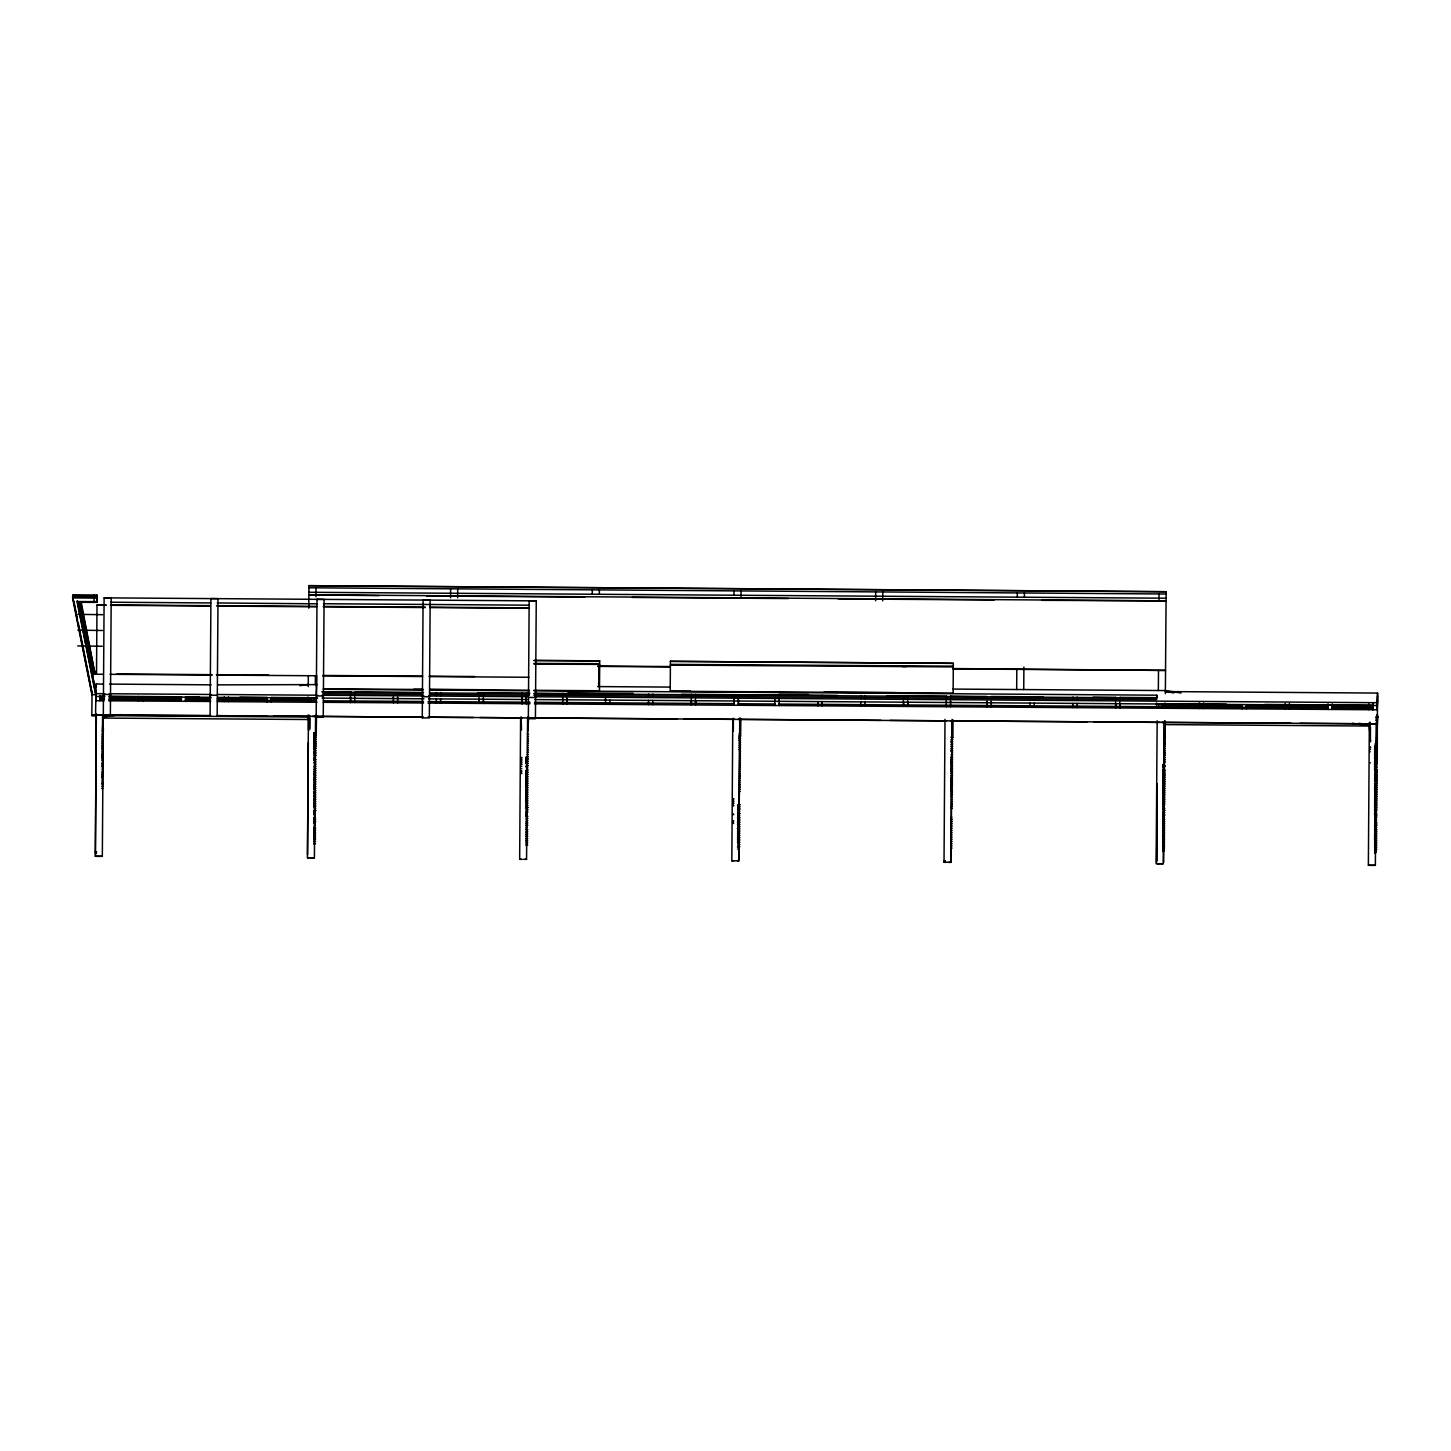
<?xml version="1.0" encoding="UTF-8"?>
<svg xmlns="http://www.w3.org/2000/svg" width="1451" height="1451" viewBox="0 0 1451 1451"><rect width="100%" height="100%" fill="white"/><g stroke="black" fill="none" stroke-linecap="round" stroke-linejoin="round"><path stroke-width="1.5" d="M92.066 691.583L91.812 715.851L95.548 715.887L96.056 684.02L102.821 684.056M94.025 602.365L94.152 595.055M95.857 700.724L95.893 696.48M96.056 684.02L96.02 686.849M536.253 600.895L529.162 601.004L528.345 718.662L535.419 718.717L536.253 600.877L104.127 597.848L102.332 856.344L95.313 856.29L96.256 714.835L102.513 714.871M96.963 595.037L96.891 598.084L72.55 597.921L91.957 694.648L95.712 694.666L77.175 602.292L96.854 602.383L96.981 595.037L72.659 594.856M95.53 853.279L96.473 853.279L95.421 853.297L96.346 714.092M100.137 696.516L100.101 700.76L100.155 696.244M102.295 760.415L102.586 714.636M103.474 728.529L102.477 728.511L103.583 715.361M138.48 696.788L138.444 701.033L138.498 696.498M142.724 696.806L142.688 701.051L142.742 696.534M181.339 697.079L181.302 701.323L181.357 696.806L109.079 696.28M185.583 697.115L185.547 701.359L185.601 696.843M210.087 716.413L210.921 598.592L217.995 598.646L217.16 716.468M224.198 697.387L224.161 701.631L224.216 697.115M228.442 697.423L228.406 701.667L228.46 697.151M267.057 697.695L267.02 701.939L267.075 697.423L239.995 697.205M271.301 697.713L271.264 701.958L271.319 697.441M308.011 715.071L307.975 719.515L102.985 718.064M308.247 686.649L308.319 675.495M308.791 608.187L308.954 585.66L1166.132 591.718L1165.371 693.705M308.428 716.341L307.431 857.795L311.185 857.831M307.539 854.784L308.337 742.531M308.464 729.799L308.519 715.579M308.791 729.98L308.936 715.252M309.535 728.602L309.643 715.434M309.716 729.599L309.788 718.354M315.339 684.582L315.393 675.549M315.955 596.706L316.01 588M314.395 857.831L315.592 715.633M315.719 728.475L315.81 715.307M316.372 733.027L313.833 732.991L316.264 733.045L316.499 715.488M316.681 675.477L316.59 688.554M422.259 717.9L423.093 600.097L430.167 600.152L429.333 717.955L422.259 717.882M436.37 698.892L436.334 703.136L436.152 701.577M440.614 698.91L440.578 703.155L440.397 701.595M450.572 597.776L450.626 588.943M457.645 597.83L457.7 588.997M479.048 697.623L479.193 703.427L479.229 699.182M483.292 697.659L483.437 703.463L483.473 699.219M522.251 859.337L519.658 859.3L520.601 717.846M521.489 729.926L521.109 716.758M526.568 859.337L527.602 717.882L677.127 718.916M527.892 729.962L527.983 716.812M528.545 734.532L527.547 734.514L528.672 716.994M592.28 594.166L592.298 589.94M598.701 686.577L598.846 666.299M599.354 594.348L599.372 589.995M533.859 690.295L599.481 690.749L599.68 664.395L598.265 664.395M534.077 660.386L599.698 660.858L599.68 663.687L534.041 663.415M609.928 700.107L609.892 704.352L609.71 702.792M648.543 700.38L648.506 704.624L648.325 703.064M652.787 700.416L652.75 704.66L652.569 703.1M953.107 693.052L670.217 691.256L670.398 664.903M670.435 661.348L670.398 664.377L953.307 666.172L953.325 663.343L670.435 661.348L953.325 663.343M691.22 699.128L691.365 704.932L691.401 700.688M695.464 699.164L695.609 704.968L695.646 700.724M738.396 719.406L739.738 719.388L738.849 860.842L733.063 860.824L731.83 860.788L732.773 719.333L734.605 719.37M733.988 590.956L733.97 595.164M733.317 731.413L733.299 718.263M734.043 703.681L734.079 699.436L734.224 705.24L734.043 703.681L534.548 702.32M738.795 859.337L739.901 717.882M741.026 597.576L741.062 590.992M739.012 736.038L740.609 736.038L740.844 718.481M817.856 701.577L817.82 705.821L817.639 704.261M822.064 705.857L822.1 701.613M860.715 701.885L860.679 706.129L860.497 704.569M864.959 701.921L864.923 706.165L864.742 704.606M875.606 600.787L875.678 591.954M882.68 600.823L882.752 592.008M903.393 700.633L903.538 706.437L903.574 702.193M907.637 700.652L907.782 706.456L907.818 702.211M947.267 862.293L944.021 862.293L945 719.333M951.022 862.329L951.91 720.893M951.022 860.824L952.074 719.388M953.107 693.252L953.307 666.88M951.203 737.017L952.89 737.543L953.017 719.986M1016.679 689.533L1016.806 669.256M1017.314 597.304L1017.351 592.951M1023.735 689.588L1023.898 667.061M1024.424 593.006L1024.406 597.213M1030.029 703.082L1030.01 707.326L1029.811 705.766M1034.273 703.118L1034.237 707.362L1034.055 705.803M1072.888 703.39L1072.869 707.635L1072.67 706.075M1077.132 703.409L1077.114 707.653L1076.914 706.093M1115.565 702.121L1115.728 707.925L1115.746 703.699M1119.809 702.157L1119.972 707.961L1119.991 703.717M533.986 690.785L1156.773 695.192L1156.755 698.022L533.968 693.614M1156.121 863.78L1157.172 720.839M1156.61 862.275L1157.172 783.703M1156.792 860.788L1157.172 791.194M1158.351 690.531L1158.497 670.253M1158.986 600.533L1159.041 593.949M1158.623 703.989L1158.605 708.233L1158.66 703.989M1163.194 863.835L1164.137 722.398M1163.666 848.236L1164.246 764.931M1164.428 740.155L1164.5 721.31M1163.702 862.347L1164.881 720.802M1165.117 730.216L1165.171 721.347L1165.062 739.031M1165.407 737.543L1164.409 737.507L1165.516 722.181M1199.36 704.279L1199.342 708.523L1199.415 702.937M1203.604 704.315L1203.586 708.56L1203.641 702.973M1242.219 704.587L1242.201 708.832L1242.237 705.113M1246.463 704.606L1246.445 708.85L1246.482 705.132M1285.078 704.896L1285.06 709.14L1285.133 703.554M1289.322 704.914L1289.304 709.158L1289.377 703.572M1327.937 705.186L1327.919 709.43L1327.991 703.844M1332.181 705.222L1332.163 709.466L1332.236 703.88M1376.31 722.398L1375.367 865.34L1371.395 865.34L1368.366 865.286L1369.345 722.344M1369.671 737.489C1371.358 738.94 1368.275 726.352 1369.762 724.321M1370.161 741.987L1370.179 722.253M1370.379 740.482L1370.469 727.332M1372.991 705.512L1372.954 709.757L1373.154 703.971M1375.838 849.742L1376.219 795.692M1376.273 788.945L1376.691 714.871M1376.908 742.041L1377.072 719.37M1377.253 740.536L1376.237 740.518L1377.253 740.536L1377.561 693.07L1165.389 691.565L1173.932 692.889M1377.579 739.031L1376.582 739.012L1377.743 716.377M1156.538 706.655L1156.592 702.955M1165.026 706.728L1165.08 703.01M307.884 700.67L307.92 696.952M316.409 697.006L316.354 700.724L217.324 700.053M79.37 605.321L79.46 602.219L81.183 601.875L94.986 674.189L93.245 674.534L79.37 605.321L81.111 604.976L81.183 601.875M93.245 674.534L79.46 602.219M96.854 602.383L96.963 599.372M91.993 693.886L72.604 596.361L96.927 596.524M92.03 692.327L78.39 623.44M95.585 715.125L91.83 715.107L210.504 715.669M104.127 597.848L111.201 597.885L110.367 715.706L103.275 715.633M316.971 603.816L217.215 602.963M72.568 597.159L96.909 597.322M72.623 595.654L96.963 595.781M77.193 601.548L96.872 601.621M100.083 695.464L99.938 699.219L104.454 699.255M599.68 664.395L534.041 664.123M951.892 666.354L953.307 666.898L670.398 665.084M1372.936 709.72L1373.154 703.717M104.037 714.926L210.504 715.615M308.954 587.782L1166.114 594.003M534.53 703.826L1377.199 709.775L1377.507 700.144M1377.199 709.775L1377.561 695.9M77.937 614.353L102.586 614.698M77.828 630.151L102.477 630.496M77.719 645.931L102.368 646.275M95.82 715.216L95.857 714.237L96.219 718.027L96.256 717.03M308.954 585.66L1166.132 591.718M317.297 684.6L217.94 684.872M316.409 693.651L316.572 689.261M599.698 660.858L534.059 660.586M1156.773 695.192L1156.628 699.582L533.823 695.192M1368.692 709.666L1368.892 703.916M1377.561 693.07L1377.217 705.531L534.929 699.582M1377.416 714.291L1377.09 723.868L427.954 717.211L473.262 717.483M308.918 592.28L1166.078 598.211M670.217 691.256L690.585 691.202M738.305 849.161L737.58 849.053M314.087 742.622L316.245 741.715L314.613 741.37M313.815 747.356L315.429 746.848L314.051 747.065M314.268 753.795L316.155 753.015L313.761 752.634L315.429 752.217L314.504 752.017M314.214 759.326L315.375 758.873L314.232 758.22M314.323 766.962L316.064 766.291L314.359 766.055M314.305 769.175L316.046 768.522L314.395 767.525M314.141 771.515L316.028 770.735L314.377 769.737M314.105 777.047L315.248 776.593L314.105 775.94M314.087 779.26L315.248 778.806L314.087 778.153M314.069 780.366L315.193 780.293L314.25 780.674M314.196 784.683L315.937 784.012L314.305 784.265M314.178 786.895L315.81 786.351L314.25 785.662M314.287 788.691L315.212 788.31L314.232 787.875M314.178 789.108L315.901 788.455L314.196 788.201M314.178 791.756L315.901 790.668L314.232 789.67M314.196 793.425L315.883 792.881L314.141 792.228M314.123 795.747L315.085 795.674L314.141 796.055M526.278 806.974L525.661 807.826M527.946 809.767L526.223 809.005M526.205 811.435L527.928 811.98L526.024 812.76M526.006 814.972L526.985 814.483M526.006 817.094L527.892 816.314L526.006 815.988M525.987 819.307L527.874 818.527L526.949 818.31M526.241 820.976L527.765 820.649L525.969 821.52M526.223 822.608L527.856 822.953L525.951 823.733M526.205 824.821L527.838 825.166L525.933 825.945M526.894 827.179L525.915 828.158M526.042 832.457L527.783 831.804L526.169 831.459M526.042 840.111L527.729 840.673L526.114 841.181M526.024 844.536L527.692 845.099L526.096 845.607M737.979 809.966L739.448 808.914M1163.14 764.659C1163.666 765.983 1164.319 764.514 1164.21 763.952M1162.559 766.055L1165.026 766.273L1162.904 767.543M1163.158 770.336C1165.498 768.667 1163.666 767.017 1163.539 766.944M1163.049 770.735L1164.772 770.082L1163.103 770.626M1163.103 776.974L1164.047 776.593L1162.922 775.578M1162.976 779.604L1164.609 778.842L1162.904 777.79M1163.267 785.862L1164.663 785.59L1162.958 785.354M1163.085 787.095L1164.645 787.802L1163.085 787.802M1163.031 795.946L1164.935 795.166L1163.212 794.912M1163.194 797.143L1164.808 797.506L1163.013 798.159M1163.158 800.245L1164.899 799.592L1163.176 799.356M1163.14 802.349L1164.881 801.696L1163.158 801.025M1163.122 804.561L1164.863 803.908L1163.158 803.654M1163.14 809.984L1164.5 809.821L1162.777 809.585M1163.557 811.835L1164.808 812.76L1163.865 813.05M1164.047 814.41L1163.067 814.229M1163.829 817.566L1164.355 816.931M1163.013 819.96L1164.754 819.307L1163.049 819.071M1163.067 820.958L1164.736 821.52L1163.049 822.064M1162.958 828.829L1164.7 828.176L1162.976 827.922M1374.895 748.172L1375.711 747.265M1374.895 749.278L1377.452 747.718L1376.509 747.501M1375.748 751.582L1374.859 752.597M1376.237 752.761L1374.859 753.704M1375.022 754.901L1376.745 755.137L1374.841 755.917M1374.841 757.023L1375.711 756.007M1374.822 758.129L1376.727 757.349L1375.022 757.114M1375.639 759.671C1373.154 761.158 1379.194 758.946 1375.004 759.326M1375.621 761.884L1374.804 762.791M1375.602 764.097L1374.786 765.003M1374.949 766.201L1376.654 766.436L1374.768 767.216M1376.382 765.457L1375.095 766.835M1374.405 766.835L1376.981 767.162L1374.75 769.447M1374.877 772.639L1376.945 771.587L1375.24 771.333M1374.877 774.852L1376.945 773.8L1375.222 773.546M1374.859 775.959L1377.253 774.526L1376.328 774.308M1374.841 777.972L1377.235 776.738L1376.31 776.521M1374.986 781.237L1374.822 780.185M1374.423 789.943L1376.836 789.308L1375.276 788.6M1375.24 793.026L1376.473 793.026L1374.768 792.772M1374.532 796.345L1377.108 796.672L1374.877 797.832M1374.949 797.016L1376.763 798.159L1374.949 798.123M1374.859 801.17L1376.745 800.372L1375.04 800.136M1375.004 802.149C1377.706 801.315 1374.387 802.875 1374.931 801.442M1375.022 802.349L1376.618 802.711L1374.841 803.382M1374.822 805.468L1376.727 804.688L1375.004 804.434M1374.478 805.087L1377.035 805.396L1374.641 806.03C1377.888 806.103 1374.351 807.01 1374.895 805.74M1375.838 810.347L1374.786 811M1374.768 812.107L1376.673 811.327L1374.859 810.184M1374.623 812.578C1376.038 813.376 1376.836 812.524 1376.056 811.744M1376.546 814.501L1374.405 813.848L1375.258 813.503M1374.75 816.042L1376.636 815.662L1374.822 814.519M1376.527 815.571L1375.076 815.752M1374.822 816.732L1376.618 817.965M1375.675 819.978L1376.02 818.981M1375.748 821.429C1373.263 822.735 1378.885 820.25 1375.222 820.559M1375.421 823.569L1375.421 823.987M1374.949 827.251L1376.908 825.238L1375.185 825.002M1375.802 828.485C1372.882 828.467 1379.575 826.997 1375.167 827.215M1374.877 830.172L1376.872 829.664L1374.804 829.41M1374.841 848.164L1376.745 847.384L1375.04 847.13M1374.877 852.608L1374.659 852.735M315.574 732.066L313.996 733.227M314.613 741.951L315.121 741.407M314.414 770.971L314.921 770.427M314.341 779.84L314.849 779.296M315.012 801.587L314.196 801.859M315.103 803.6L314.178 804.072M315.048 805.16L314.631 805.396M315.03 807.373L314.613 807.627M314.123 810.619L314.631 810.075M314.069 812.179L314.976 811.091L314.033 810.873M315.756 810.384L314.141 810.982M527.62 756.588L526.024 757.096M526.622 767.452C530.032 767.887 524.772 768.885 527.13 767.488M525.715 801.278L526.894 800.589M527.293 802.875L525.697 803.491M526.858 804.924L525.679 805.613M527.148 807.518L526.332 807.101L527.964 807.536M527.964 807.445L526.35 808.062M739.974 733.499L739.031 733.88M739.448 793.643L739.303 794.042M739.411 797.941L739.266 798.467M739.375 802.385L739.248 802.784M737.761 805.251L740.173 804.616L737.87 804.997M738.994 811.363L737.707 810.783M739.992 813.594L737.707 812.995M739.665 815.934L737.688 815.208M737.815 834.234L738.849 833.001M1163.974 764.985L1162.922 764.931M1163.92 771.624L1162.723 771.333M1162.922 801.206L1163.829 800.172M1163.666 806.937L1162.85 806.611M1163.883 810.928L1164.718 810.365M1163.684 812.016C1162.36 810.293 1164.845 811.635 1163.122 812.197M1164.047 812.197C1162.577 813.159 1165.226 811.182 1163.557 811.744M1163.629 813.576L1162.795 813.159M1162.831 814.41L1163.629 813.285M1164.047 813.993L1162.868 814.773M1164.337 816.587L1162.795 815.389M1164.01 815.879L1164.355 815.136M1164.681 815.099L1163.865 814.682M1162.777 817.602L1163.738 818.455L1162.813 818.836M1164.119 817.874L1163.176 818.346M1163.575 819.924C1161.997 820.649 1166.223 820.794 1162.813 821.32M1163.557 822.137L1162.741 822.608M1162.723 829.918L1163.249 829.355M1163.502 831.205L1164.681 830.389L1162.958 830.135M1162.686 839.041L1164.301 838.533L1163.357 838.315M1163.43 842.287L1164.609 841.453L1162.886 841.217M1376.292 746.322L1375.203 746.793M1374.442 787.73L1376.836 787.095L1375.131 786.841M1375.475 815.208L1374.986 814.664M1374.913 815.099L1376.219 814.845M1375.784 817.294L1375.874 817.403M1376.618 817.874L1374.895 818.328M1376.292 819.47L1374.949 819.688M1374.895 826.326L1375.403 826.199M1375.711 828.285L1374.877 827.959M1374.569 835.395L1376.183 834.887L1374.841 835.177M1375.602 843.575L1374.768 844.047M1374.841 844.972L1376.437 844.464L1374.732 844.21M314.214 760.433L316.118 759.653L314.395 759.417M314.196 762.646L316.1 761.866L314.432 760.868M314.123 773.728L315.23 773.655L314.305 774.036M526.35 767.47L527.312 767.597M526.151 796.273L528.037 796.599L525.643 797.234M1163.194 772.694L1165.08 773.02L1163.013 773.855M1163.067 791.52L1164.953 790.741L1163.249 790.487M1374.913 745.959L1377.144 744.78L1376.219 744.581M1374.786 763.897L1375.602 762.99M1375.076 770.155L1376.963 769.375L1374.405 769.048M1375.113 811.635L1376.056 811.835M1374.75 814.319L1374.841 813.412M1374.822 850.377L1376.727 849.597L1375.022 849.361M521.635 766.563L521.761 766.346M521.616 768.776L521.761 768.558M733.698 803.691L733.19 803.092M733.68 805.904L732.864 805.359M732.755 805.541L733.68 805.287M1370.397 762.936L1370.488 762.845M1374.714 852.571L1376.056 852.589L1375.113 852.97M314.123 738.196L316.264 737.289L313.942 736.999M314.105 740.409L315.502 740.917L313.906 741.443M314.069 744.853L315.538 743.783L314.595 743.583M314.033 749.278L315.502 748.444L314.559 748.244M314.033 751.491L315.484 750.657L314.468 750.33M526.151 759.852L528.309 758.946L525.734 758.619M526.133 762.083L528.291 761.158L525.715 760.832M526.096 766.509L528.255 765.584L525.951 765.965M526.078 770.934L527.112 769.719M526.06 773.147L527.511 772.095L525.806 771.841M526.024 777.573L527.058 776.358M525.969 784.229L528.128 783.304L526.513 782.96M525.969 786.442L528.11 785.517L525.715 785.136M525.933 790.868L528.091 789.943L526.459 789.598M525.915 793.08L528.073 792.155L525.661 791.774M525.897 795.293L528.055 794.386L526.332 794.132M525.861 799.61L528.019 798.685L526.405 798.34M737.942 814.392L739.176 813.757M737.942 816.605L739.665 815.843M737.906 820.94L740.064 820.015L737.652 819.634M737.888 823.152L740.046 822.245L737.634 821.846M737.87 825.365L740.028 824.458L737.453 824.132L739.085 824.241M737.833 829.791L738.867 828.575M737.833 832.022L738.867 830.788M737.797 836.447L739.248 835.395L737.543 835.141M737.779 838.66L738.813 837.445M737.743 843.085L739.901 842.16L738.196 841.925M737.725 845.298L739.883 844.391L738.178 844.137M1162.94 771.714L1165.099 770.807L1163.394 770.554M1162.904 777.264L1164.736 776.738L1163.013 776.485M1162.886 781.69L1164.7 781.164L1163.031 780.166M1375.004 762.555L1377.344 761.231L1376.419 761.031M1374.986 764.768L1377.344 763.444L1376.4 763.244M1374.714 785.789L1376.854 784.882L1375.149 784.628M1374.895 805.214L1376.4 804.09L1374.677 803.854M1375.022 807.445L1376.709 806.901L1374.986 806.647M1374.859 809.64L1376.691 809.114L1374.968 808.86M1374.859 810.746L1375.512 810.783M1374.696 832.801L1376.854 831.876L1375.149 831.641M314.214 792.464L315.139 792.083L314.214 791.883M314.196 804.344L315.792 803.836L314.141 802.729M314.649 808.37L314.141 807.826M314.595 809.513L315.665 808.28L314.141 807.917M315.302 812.941L314.123 812.252L315.32 812.524M526.822 809.767L526.042 810.039M739.52 738.178L740.627 738.069L739.031 738.577M739.23 778.262L740.355 778.153L739.411 778.534M739.212 780.493L740.336 780.366L739.393 780.747M738.523 807.064L737.743 806.357M740.028 809.059L738.523 809.549M951.602 753.196L952.708 752.851L951.783 753.232M951.004 837.136L952.128 837.027L951.185 837.408M1163.611 771.751L1163.103 771.297M1163.593 773.963L1163.085 773.51M1163.557 778.407L1162.686 777.99M1163.539 780.62L1162.668 780.203M1163.521 782.833L1162.65 782.415L1165.026 781.871L1163.303 781.636M1162.976 799.392L1164.573 798.884L1162.94 798.993M1162.94 807.608C1164.21 808.134 1165.316 806.266 1162.958 805.396M1162.85 816.986L1164.337 816.496L1162.741 816.133M1163.158 833.545L1164.663 832.602L1162.632 831.641M1163.212 834.198L1162.614 833.853M1163.158 835.758L1163.049 835.976M1163.14 837.989L1164.627 837.027L1162.922 836.774M1163.176 838.642L1163.14 837.572M1163.122 840.202L1164.609 839.24L1162.904 838.986M1163.158 840.855L1163.122 839.784M1163.085 844.627L1163.122 845.28M1374.913 813.993L1376.654 813.539M1375.348 832.838L1374.841 832.965M1374.822 847.184L1376.419 846.677L1374.714 846.423M525.824 757.785L528.309 756.733L527.384 756.515M1374.968 747.664L1377.126 746.993L1374.55 746.685M1374.931 752.09L1377.09 751.418L1374.532 751.11M1374.768 776.684L1376.926 776.013L1375.203 775.777M102.459 730.941L103.402 730.56L102.459 730.361M102.441 733.154L103.384 732.773L102.404 731.848M102.386 734.659L103.329 734.279L102.404 734.061M102.422 735.367L103.366 734.986L102.441 734.786M102.368 736.872L103.311 736.491L102.386 736.292M102.404 737.58L103.347 737.199L102.422 736.999M102.368 739.085L103.293 738.704L102.368 738.505M102.404 739.792L103.329 739.411L102.404 739.212M102.35 741.298L103.275 740.917L102.35 740.717M102.386 742.023L103.311 741.642L102.386 741.425M102.332 743.511L103.257 743.13L102.332 742.93M102.368 744.236L103.293 743.855L102.368 743.638M102.314 745.723L103.257 745.342L102.314 745.143M102.35 746.449L103.293 746.068L102.35 745.85M102.295 747.936L103.239 747.555L102.295 747.356M102.332 748.879L103.275 748.498L102.332 748.299M102.314 751.11L103.257 750.729L102.277 749.804M102.295 753.323L103.239 752.942L102.277 752.017M102.241 754.81L103.184 754.429L102.259 754.23M102.277 755.536L103.221 755.155L102.295 754.937M102.241 757.023L103.166 756.642L102.241 756.443M102.277 757.748L103.202 757.368L102.277 757.15M102.259 759.961L103.184 759.58L102.223 758.655M102.241 762.174L103.166 761.793L102.205 760.868M102.187 763.679L103.13 763.299L102.187 763.081M102.223 764.387L103.166 764.006L102.223 763.806M102.169 765.892L103.112 765.511L102.169 765.294M102.205 766.6L103.148 766.219L102.205 766.019M102.187 768.812L103.13 768.431L102.169 767.525M102.169 771.025L103.112 770.644L102.15 769.737M102.132 772.531L103.057 772.15L102.132 771.95M102.169 773.256L103.094 772.875L102.169 772.658M102.114 774.743L103.039 774.362L102.114 774.163M102.15 775.469L103.075 775.088L102.15 774.87M102.096 776.974L103.021 776.593L102.096 776.376M102.132 777.682L103.057 777.301L102.132 777.083M102.114 779.894L103.057 779.513L102.078 778.588M102.096 782.107L103.039 781.726L102.06 780.801M102.042 783.613L102.985 783.232L102.06 783.014M102.078 784.32L103.021 783.939L102.096 783.74M102.06 786.533L103.003 786.152L102.078 785.952M102.06 788.745L102.985 788.365L102.06 788.165M314.595 736.872L315.538 736.491L313.833 736.237M314.468 749.442L315.411 749.061L314.051 748.698M314.45 751.89L315.393 751.509L314.468 751.292M314.432 754.103L315.375 753.722L313.761 753.649M314.468 754.81L315.411 754.429L314.486 754.23M314.504 757.694L315.012 757.132M314.395 760.741L315.32 760.36L314.214 760.034M314.468 762.12L314.976 761.575M314.377 762.954L315.32 762.573L314.196 762.247M314.414 763.679L315.357 763.299L314.414 763.081M314.45 764.332L314.958 763.788M314.359 765.167L316.082 764.078L315.157 763.879M314.432 766.545L315.375 766.164L314.395 765.294M314.341 767.398L315.284 767.017L314.323 766.745M314.414 768.758L314.94 768.214M314.323 769.61L315.266 769.23L314.16 768.903M314.305 771.823L315.248 771.442L314.323 771.225M314.359 772.531L315.284 772.15L314.359 771.95M314.395 773.183L314.903 772.639M314.341 774.743L315.266 774.362L314.341 774.163M314.377 775.414L314.885 774.852M314.359 777.627L314.867 777.065M314.359 782.325L315.955 781.799L314.287 780.801M314.323 782.053L315.266 781.672L314.341 781.454M314.232 782.887L315.175 782.506L314.214 782.252M314.25 785.825L315.193 785.444L314.232 784.519M314.287 786.478L315.23 786.097L314.214 785.989M314.232 788.038L315.175 787.657L314.214 786.732M314.196 789.544L315.121 789.163L314.232 788.999M314.268 790.904L314.776 790.36M314.25 793.008L314.758 792.446M527.529 736.945L528.454 736.564L527.529 736.364M314.196 794.568L315.139 794.187L314.16 793.389M527.511 739.158L528.436 738.777L527.511 738.577M314.178 796.78L315.121 796.399L314.178 796.182M314.214 797.433L314.722 796.889M314.123 798.268L315.846 797.179L314.921 796.98M527.493 741.37L528.436 740.989L527.493 740.79M314.196 799.646L314.722 799.102M314.105 800.48L315.048 800.1L314.123 799.9M527.475 743.601L528.418 743.22L527.475 743.003M314.087 802.711L315.03 802.33L314.105 802.113M527.457 745.814L528.4 745.433L527.475 745.215M314.178 803.981L314.087 803.582M527.438 748.027L528.382 747.646L527.457 747.428M314.667 806.067L315.683 805.849M527.438 750.24L528.364 749.859L527.438 749.641M314.649 808.28L315.339 808.407M527.42 752.452L528.345 752.071L527.42 751.872M527.402 754.901L528.327 754.52L527.402 754.302M314.105 812.832L314.613 812.288M315.302 812.832L314.141 813.195M314.015 813.685L314.958 813.304L314.015 813.104M314.087 815.045L315.03 814.664L314.051 813.811M314.069 817.258L314.595 816.713M313.978 818.11C315.52 817.113 315.375 815.19 314.015 814.555M314.758 819.035L314.033 818.237M314.069 819.489L314.577 818.926M313.978 820.323L315.683 819.235L314.069 818.89M526.64 763.607L527.148 763.063M314.015 821.048L314.94 820.667L314.015 820.45M314.051 821.701L315.683 821.447L313.96 822.536M314.033 823.914L314.541 823.37M314.015 826.127L314.522 825.583M314.704 827.886C314.033 826.091 316.082 824.295 313.996 822.663M313.996 828.34L314.504 827.795M313.906 829.192L315.629 828.104L313.996 827.759M313.942 829.899L314.885 829.519L313.942 829.319M313.978 830.552L314.504 830.008M313.888 831.405L315.611 830.317L314.686 830.099M313.924 832.112L314.867 831.731L313.942 831.532M313.96 832.765L314.486 832.221M313.96 834.978L314.468 834.434M313.942 837.191L314.867 836.81L313.906 835.957M313.924 839.404L314.432 838.859M526.477 787.984L527.402 787.603L526.477 787.385M739.611 751.745L740.536 751.364L739.611 751.146M527.511 809.912L526.332 810.275M739.593 753.958L740.518 753.577L739.593 753.359M526.296 812.125L527.239 811.744L526.223 811.635M739.575 756.388L740.5 756.007L739.575 755.808M526.278 814.337L527.221 813.957L526.187 813.431M526.985 814.573L526.205 813.848M739.557 758.601L740.5 758.22L739.557 758.021M526.26 816.55L526.786 816.006M739.538 760.832L740.482 760.451L739.538 760.233M526.26 818.763L526.767 818.219M739.52 763.045L740.463 762.664L739.538 762.446M739.502 765.257L740.445 764.877L739.52 764.659M526.223 823.189L526.731 822.644M739.502 767.47L740.427 767.089L739.502 766.872M526.205 825.419L526.713 824.857M739.484 769.683L740.409 769.302L739.484 769.103M526.187 827.632L526.695 827.07M739.466 771.896L740.391 771.515L739.466 771.315M526.169 829.845L526.695 829.301M739.448 774.109L740.391 773.728L739.448 773.528M526.151 832.058L526.677 831.514M739.43 776.321L740.373 775.94L739.43 775.741M526.151 834.271L526.659 833.726M526.133 836.483L527.765 836.248L526.151 836.755M526.114 838.696L526.622 838.152M739.393 782.978L740.318 782.597L739.393 782.379M526.096 840.909L526.604 840.365M739.375 785.191L740.3 784.81L739.375 784.592M739.357 787.403L740.282 787.022L739.357 786.823M739.339 789.616L740.282 789.235L739.339 789.036M739.321 791.829L740.264 791.448L739.321 791.248M739.284 796.254L739.43 795.529M951.185 739.81L952.817 739.575L951.203 740.083M951.167 742.023L951.675 741.479M739.266 800.571L739.393 799.954M951.149 744.236L951.656 743.692M951.13 746.449L951.638 745.905M951.112 748.662L952.745 748.426L951.149 748.934M951.094 750.893L951.62 750.33M738.994 811.272C736.256 812.034 742.477 811.29 738.396 810.51M951.058 757.748L951.983 757.368L951.058 757.168M738.45 815.843L738.976 815.299M951.04 759.979L951.548 759.417M951.022 762.192L951.53 761.63M951.004 764.405L952.636 764.151L951.022 764.677M950.985 766.618L951.511 766.074M950.967 768.83L951.493 768.286M950.967 771.043L951.892 770.662L950.967 770.463M950.949 773.256L951.457 772.712M950.931 775.469L952.563 775.233L950.949 775.741M950.913 777.682L951.421 777.137M950.895 779.913L951.403 779.35M950.877 782.125L951.384 781.581M738.287 840.202L738.795 839.657M1164.391 739.956L1165.316 739.575L1164.391 739.357M951.457 797.76L952.4 797.379L951.475 797.179M1164.373 742.168L1165.298 741.787L1164.373 741.57M951.457 799.973L952.382 799.592L951.457 799.392M1164.355 744.381L1165.298 744L1164.355 743.801M951.439 802.058L952.364 801.678L951.439 801.478M1164.337 746.594L1165.28 746.213L1164.337 746.014M951.421 804.289L952.346 803.908L951.421 803.691M1164.319 748.807L1165.262 748.426L1164.319 748.226M951.403 806.502L952.346 806.121L951.403 805.904M1164.301 751.019L1165.244 750.639L1164.319 750.439M951.384 808.715L952.328 808.334L951.203 808.026M1164.282 753.232L1165.226 752.851L1164.301 752.652M1164.282 755.445L1165.207 755.064L1164.282 754.865M1164.264 757.894L1165.189 757.513L1164.264 757.313M1164.246 760.106L1165.171 759.725L1164.246 759.526M951.33 817.566L951.838 817.022M1164.228 762.319L1165.171 761.938L1164.228 761.739M951.312 819.688L952.237 819.307L951.312 819.108M951.294 821.901L952.237 821.52L951.294 821.32M1163.176 765.892L1163.684 765.348M951.276 824.114L952.219 823.733L951.276 823.533M1163.158 768.123L1163.684 767.561M1163.103 769.683L1164.464 769.375L1162.85 769.882M951.257 826.326L952.201 825.945L951.276 825.746M1163.829 772.095L1164.01 771.823M951.239 828.557L952.182 828.176L951.257 827.959M951.239 830.77L952.164 830.389L951.239 830.172M1163.122 774.761L1164.047 774.381L1162.813 774.308M1163.067 776.321L1165.062 775.233L1163.357 774.979M951.221 832.983L952.146 832.602L951.221 832.384M1163.049 778.534L1164.391 778.226L1163.049 777.954M951.203 835.196L952.128 834.815L951.203 834.597M1163.085 779.187L1164.028 778.806L1162.795 778.752M1163.938 782.905L1162.958 782.724M951.167 839.621L952.11 839.24L951.167 839.041M1163.049 783.613L1163.992 783.232L1162.759 783.177M951.149 841.834L952.092 841.453L951.167 841.254M951.13 844.047L952.074 843.666L951.149 843.466M1163.031 788.056L1163.539 787.494M951.13 846.259L952.056 845.879L951.13 845.679M951.112 848.472L952.037 848.091L951.112 847.892M1163.865 791.756L1162.686 792.028M1162.995 792.482L1163.92 792.101L1162.995 791.883M1162.922 796.254L1163.865 795.874L1162.922 795.674M1162.958 796.907L1163.466 796.363M1376.564 741.443L1377.489 741.062L1376.564 740.862M1376.219 742.948L1377.162 742.567L1376.219 742.368M1376.546 743.674L1377.471 743.293L1376.546 743.075M1163.303 800.752L1164.228 800.372L1162.904 799.973M1376.527 745.887L1377.471 745.506L1376.527 745.288M1163.285 802.965L1164.228 802.584L1163.285 802.385M1163.593 805.196L1162.868 804.398M1163.267 805.069L1164.21 804.688L1163.122 804.344M1162.904 805.65L1163.412 805.087M1376.491 750.312L1377.434 749.931L1376.509 749.714M1163.23 809.495L1163.339 808.769M1376.473 754.738L1377.398 754.357L1376.473 754.157M1163.539 814.047L1163.303 813.304M1163.702 815.915L1162.813 816.623M1376.437 759.399L1377.362 759.018L1376.437 758.8M1163.502 819.071L1164.337 818.491M1162.795 821.048L1163.303 820.504M1162.777 823.261L1163.285 822.717M1163.122 824.912L1163.23 824.277M1162.759 825.474L1163.702 825.093L1162.759 824.894M1163.122 827.124L1164.718 825.964L1162.995 825.71M1162.741 827.705L1163.249 827.143M1163.103 829.337L1163.194 828.702M1163.067 833.763L1163.176 833.146M1376.292 779.332L1377.235 778.951L1376.292 778.734M1376.255 783.758L1377.199 783.377L1376.273 783.177M1376.237 788.183L1377.162 787.802L1376.237 787.603M1162.976 847.058L1164.573 845.879L1162.85 845.643M1163.303 847.765L1164.228 847.384L1163.303 847.184M1162.958 849.27L1163.902 848.889L1162.958 848.672M1376.201 792.627L1377.126 792.246L1376.201 792.028M1163.285 849.978L1164.21 849.597L1163.285 849.397M1162.94 851.483L1163.883 851.102L1162.94 850.885M1375.04 806.484L1375.965 806.103L1375.04 805.904M1376.546 814.41L1374.605 814.7M1376.001 819.071L1375.24 818.346M1375.856 819.615L1374.677 819.978M1376.183 820.341L1375.004 820.704M1374.804 839.621L1375.729 839.24L1374.804 839.023M1374.732 848.472L1375.566 848.001M1375.149 848.545L1375.258 847.928M1375.131 850.758L1376.074 850.377L1374.841 849.978M93.336 671.432L95.077 671.087M313.906 734.079L315.52 733.553L313.797 733.317M313.942 734.786L315.556 734.279L313.851 734.025M313.996 735.439L316.282 735.077L313.888 735.711M313.888 736.292L315.502 735.784L313.797 735.53M313.978 737.652L315.157 736.981M313.833 745.143L315.447 744.635L314.504 744.436M313.869 745.868L315.484 745.342L313.761 745.107M313.888 748.952L316.191 748.353L313.779 748.19L315.466 747.555L314.522 747.356M313.869 753.395L315.466 752.869L314.541 752.67M313.851 755.608L316.137 755.227L313.742 755.862M313.833 757.821C317.551 757.839 314.704 756.388 314.432 755.735M313.815 760.034L315.411 759.526L314.232 758.927M314.414 773.456L316.01 772.948L314.395 772.603M314.395 775.668L316.01 775.16L314.377 774.816M314.377 777.881L315.992 777.373L314.359 777.029M314.359 780.112L315.973 779.586L314.341 779.241M314.178 795.638L315.865 795.094L314.16 794.84M314.232 799.918L315.828 799.392L314.16 798.395M526.006 759.326L527.602 758.8L525.897 758.565M314.214 802.131L315.81 801.605L314.16 800.607M525.987 761.539L527.166 760.85M525.969 763.752L528.273 763.371L525.697 763.063M314.178 806.556L315.683 806.067L314.16 805.613M525.897 774.816L527.076 774.145M525.861 779.26L527.039 778.57M525.842 781.472L527.457 780.946L525.57 780.765M739.012 740.79L740.627 740.282L738.904 740.028M525.824 783.685L527.438 783.177L525.734 782.923M738.994 743.003L740.609 742.495L739.665 742.295M525.824 785.898L527.003 785.209M738.976 745.234L740.59 744.708L739.665 744.508M525.806 788.111L528.091 787.73L525.697 787.349M738.976 747.446L740.572 746.92L739.647 746.721M525.788 790.323L526.967 789.652M313.996 833.037L315.592 832.529L313.978 832.185M738.958 749.659L740.554 749.133L739.629 748.934M525.77 792.536L526.949 791.865M313.978 835.25L315.574 834.742L313.924 833.745M525.752 794.64L527.366 794.114L525.643 793.878M313.96 837.463L315.574 836.955L313.851 836.701M525.734 796.853L527.348 796.327L525.625 796.091M313.942 839.676L315.556 839.168L313.924 838.823M313.924 841.906L315.538 841.38L313.815 841.145M313.906 844.119L315.52 843.593L313.815 843.357M525.679 805.704L527.983 805.323L526.26 805.087M525.661 807.917L527.021 807.826M951.185 742.295L952.799 741.787L951.167 741.443M951.167 744.508L952.781 744L951.856 743.783M526.205 830.117L527.801 829.591L526.187 829.246M951.149 746.721L952.763 746.213L951.838 746.014M526.169 834.543L527.765 834.017L526.151 833.672M951.13 751.165L952.727 750.639L951.112 750.294M526.133 838.968L527.747 838.46L526.114 838.116M951.765 755.445L952.708 755.064L951.076 754.955M951.076 758.021L952.69 757.513L950.967 757.259M526.096 843.394L527.711 842.886L526.006 842.632M951.058 760.233L952.672 759.725L951.04 759.381M951.04 762.464L952.654 761.938L951.022 761.594M951.022 766.89L952.618 766.364L951.004 766.019M951.004 769.103L952.6 768.595L950.985 768.25M737.797 813.757L739.411 813.249L738.486 813.032M950.985 771.315L952.582 770.807L950.877 770.554M950.967 773.528L952.582 773.02L951.638 772.803M737.797 815.97L739.158 815.97M737.779 818.183L738.958 817.512M737.761 820.395L739.357 819.888L738.432 819.688M950.931 777.954L952.545 777.446L951.602 777.246M737.743 822.608L738.922 821.937M950.913 780.166L952.527 779.659L950.895 779.314M737.725 824.821L738.904 824.15M950.913 782.379L952.509 781.871L950.895 781.527M737.707 827.052L739.321 826.526L738.378 826.326M950.895 784.61L952.491 784.084L950.786 783.848M950.877 786.823L952.473 786.315L950.768 786.061M950.858 789.036L952.455 788.528L950.75 788.274M950.84 791.248L952.455 790.741L951.511 790.523M950.822 793.461L952.436 792.953L951.493 792.736M950.804 795.674L952.418 795.166L951.493 794.967M737.616 840.329L739.919 839.948L738.287 839.603M737.598 842.541L739.212 842.033L737.489 841.78M1163.212 766.164L1164.808 765.656L1163.194 765.312M1162.868 767.67L1163.629 766.908M1163.013 774.961L1164.754 774.508L1163.811 774.308M1162.795 776.521L1163.992 775.94L1163.067 775.741M1163.085 783.885L1164.681 783.377L1163.756 783.159M1162.741 785.39L1165.008 784.102L1163.303 783.848M1375.222 744.581L1376.818 744.073L1375.113 743.819M1162.723 787.603L1163.502 786.841M1163.376 789.036L1164.972 788.528L1163.267 788.274M1162.704 789.816L1164.319 789.308L1162.596 789.054M1163.031 790.541L1164.645 790.015L1162.922 789.779M1375.185 749.006L1376.273 748.317M1163.013 792.754L1164.627 792.228L1163.466 791.285M1375.167 751.219L1376.781 750.711L1375.058 750.457M1162.686 794.241L1164.935 792.953L1163.23 792.699M1162.668 796.454L1163.43 795.71M1162.65 798.685L1164.246 798.159L1163.321 797.959M1162.958 801.605L1164.554 801.097L1162.85 800.843M1162.94 803.709L1164.536 803.183L1162.831 802.947M1162.922 805.922L1164.536 805.396L1162.904 805.051M1163.23 808.842L1164.827 808.334L1163.122 808.08M1375.004 773.601L1377.271 772.295L1376.346 772.095M1374.986 775.813L1376.6 775.306L1374.895 775.052M1162.831 819.198L1163.502 818.473M1374.986 778.026L1376.582 777.518L1374.877 777.264M1374.968 780.239L1376.564 779.731L1374.859 779.477M1374.496 781.091L1376.89 780.438L1375.185 780.203M1162.795 823.533L1164.409 823.025L1162.777 822.681M1162.777 825.746L1164.391 825.238L1162.668 824.984M1374.859 784.701L1376.527 784.157L1374.822 783.903M1162.759 827.959L1164.373 827.451L1162.741 827.106M1374.913 786.895L1376.527 786.369L1374.804 786.134M1162.759 830.19L1164.355 829.664L1162.741 829.319M1374.895 789.108L1376.509 788.582L1374.786 788.346M1375.203 792.028L1376.818 791.52L1375.095 791.267M1162.723 834.615L1164.319 834.089L1163.394 833.89M1163.049 835.323L1164.645 834.815L1162.94 834.561M1375.185 794.241L1376.799 793.733L1375.076 793.497M1162.704 836.828L1164.319 836.32L1162.596 836.066M1374.859 795.747L1376.455 795.239L1374.75 794.985M1375.167 796.472L1376.781 795.946L1375.076 795.71M1374.841 797.959L1376.02 797.687L1375.095 797.161M1162.668 841.254L1164.282 840.746L1163.339 840.528M1162.65 843.466L1164.264 842.958L1163.339 842.741M1162.976 844.192L1164.591 843.666L1162.868 843.43M1162.65 845.679L1164.246 845.171L1163.321 844.972M1162.94 848.617L1164.554 848.091L1162.85 847.856M1374.768 808.914L1377.017 807.608L1374.46 807.3M1375.385 815.335L1376.219 815.498M1375.276 817.022L1376.546 816.224M1374.986 822.826L1376.6 822.318L1374.877 822.064M1374.968 825.039L1376.582 824.531L1374.859 824.277M1374.949 829.464L1376.546 828.956L1374.841 828.702M1374.931 831.677L1376.527 831.169L1374.822 830.915M1374.913 833.89L1376.509 833.382L1374.804 833.128M1374.442 834.742L1376.836 834.107L1374.696 833.346M1374.895 836.102L1376.491 835.595L1374.786 835.359M1374.46 836.846L1376.818 836.32L1375.113 836.066M1374.55 837.608L1376.165 837.1L1375.24 836.882M1374.877 838.333L1376.491 837.807L1374.768 837.572M1374.442 839.059L1376.799 838.533L1375.095 838.279M1374.55 839.821L1375.312 839.077M1374.532 842.033L1376.781 840.746L1375.076 840.492M1374.514 844.246L1376.781 842.958L1375.058 842.705M1375.149 845.679L1376.763 845.171L1375.04 844.917M1374.496 846.459L1376.092 845.951L1375.167 845.752M1374.786 851.61L1376.382 851.102L1374.677 850.848M732.755 803.219L733.698 803.074M313.851 740.137L316.264 739.502L313.851 739.121M313.833 744.563L316.227 743.928L313.815 743.547L315.484 743.13L313.779 742.894L315.447 742.422L314.522 742.205M313.815 746.775L316.209 746.14L313.797 745.76M525.824 770.644L528.218 770.009L526.604 769.665M525.806 772.875L528.2 772.222L525.643 771.914M525.806 775.088L528.2 774.453L526.568 774.109M525.788 777.301L528.182 776.666L526.55 776.321M525.77 779.513L528.164 778.879L525.752 778.498M525.752 781.726L528.146 781.091L525.734 780.711M525.625 799.32L526.913 798.376M525.607 801.532L528.001 800.898L526.387 800.553M525.588 803.745L527.983 803.11L526.368 802.675M737.761 807.463L740.155 806.829L738.523 806.484M737.707 814.102L739.684 813.304M737.67 818.455L740.064 817.802L737.507 817.493M737.616 827.306L740.01 826.671L738.305 826.417M737.598 829.519L739.992 828.884L737.58 828.503M737.58 831.731L739.974 831.097L738.359 830.752M737.561 833.944L739.956 833.309L738.341 832.965M737.543 836.157L739.937 835.522L738.233 835.286M737.543 838.37L739.937 837.735L738.305 837.39M1162.65 778.081L1165.044 777.446L1163.339 777.192M1162.65 780.293L1165.044 779.659L1163.321 779.423M737.471 847.239L739.865 846.604L738.16 846.35M1374.714 749.859L1377.108 749.206L1374.532 748.897M1374.677 754.284L1377.072 753.649L1374.514 753.323M1374.659 756.497L1377.072 755.862L1374.496 755.536M1374.986 757.204L1377.38 756.57L1376.455 756.37M1374.659 758.71L1377.053 758.075L1374.478 757.748M1374.641 761.158L1377.035 760.505L1374.46 760.197M1374.623 763.371L1377.017 762.736L1374.442 762.41M1374.605 765.584L1376.999 764.949L1374.423 764.623M1374.514 778.861L1376.908 778.226L1375.185 777.99M1374.478 783.304L1376.872 782.651L1374.841 781.69L1377.217 781.164L1376.273 780.946M1374.786 786.224L1377.18 785.59L1376.255 785.39M1374.714 795.094L1377.126 794.459L1376.183 794.241M1374.696 799.519L1377.09 798.884L1374.514 798.558M1374.659 803.818L1377.053 803.183L1374.478 802.875M1374.605 810.474L1377.017 809.839L1374.442 809.513M1374.496 825.873L1375.82 825.855M1374.478 830.298L1376.11 830.353M299.994 685.688L308.265 684.527M102.912 717.084L120.814 714.581M740.609 736.038L739.012 736.002M521.834 757.495L520.891 757.64L521.834 758.002M521.816 759.707L520.891 759.871L521.816 760.233M521.798 761.92L520.873 762.083L521.798 762.446M521.78 764.133L520.855 764.296L521.78 764.659M521.743 770.771L520.8 770.934L521.743 771.297M521.725 772.984L520.782 773.147L521.725 773.51M1370.651 740.463L1369.708 740.627L1370.651 740.989M1370.596 747.102L1369.671 747.265L1370.596 747.628M1370.578 749.315L1369.762 749.587M1370.07 751.564L1370.052 751.926M733.734 798.739L732.791 798.884L733.716 799.247M733.716 800.952L732.773 801.097L733.716 801.46M733.626 814.138L732.682 814.301L733.607 814.664M733.571 820.794L732.646 820.94L733.571 821.302M733.553 823.007L732.628 823.152L733.553 823.515M480.063 717.519L522.233 717.882M1376.255 723.904L1373.063 723.886M95.313 856.29L102.223 856.326M519.658 859.282L521.235 859.282M731.83 860.788L733.227 860.769M738.777 860.842L737.561 860.842M944.021 862.275L945.599 862.275M1368.366 865.286L1375.258 865.322M945.29 720.839L946.596 720.875M951.058 720.893L950.913 720.893M314.214 716.395L315.429 716.377L312.4 716.395M1376.4 718.608L1377.398 718.608L1376.4 718.571M951.348 720.875L1087.144 721.818M1370.578 723.868L1369.363 723.831L1372.827 723.886M309.716 716.322L273.931 716.068M1162.922 722.362L1164.028 722.398L1161.961 722.398L1291.009 723.251M525.389 859.3L526.495 859.337L523.575 859.337M1157.771 863.78C1153.182 863.798 1167.747 863.817 1160.963 863.853M312.056 857.849L314.323 857.831L310.732 857.831M948.791 862.347L950.967 862.329L947.703 862.293M379.001 595.635L308.9 594.801L1166.06 600.859L1041.673 600.315M426.503 595.98L584.807 597.087M632.31 597.431L788.365 598.538M838.116 598.882L994.171 599.989M110.875 602.219L210.649 602.945M323.555 603.725L529.434 605.194M106.05 604.904L96.999 604.849L96.51 674.225L103.293 674.28M110.584 604.94L210.195 605.647M216.979 605.684L316.59 606.391M323.392 606.445L425.27 607.171M429.786 607.189L529.397 607.896M96.999 605.212L106.05 605.285M110.584 605.303L210.195 606.01M216.979 606.065L316.59 606.772M323.392 606.808L425.252 607.534M429.786 607.57L529.397 608.277M696.661 665.084L701.178 665.12M902.196 666.535L906.712 666.571M597.903 666.045L670.271 666.571M952.981 668.566L1165.57 670.416L952.981 668.911M597.885 666.408L670.271 666.916M116.896 673.99L211.973 674.661M216.507 674.697L268.562 675.06M322.902 675.459L422.513 676.148M429.296 676.202L474.586 676.529M110.095 674.316L211.973 675.041M216.489 675.078L316.1 675.767M322.902 675.821L422.513 676.529M429.296 676.583L528.908 677.272M597.758 686.577L670.126 687.085M952.835 689.08L1165.425 690.567L1181.041 692.998M109.587 684.11L211.157 684.836M413.916 689.243L422.966 689.298M429.75 689.352L486.339 689.751M824.114 692.145L896.537 692.653M323.373 688.808L422.948 689.497M429.75 689.551L529.325 690.259M323.355 689.298L423.003 690.005M429.804 690.059L529.452 690.767M633.017 693.342L567.958 692.852M779.078 694.303L808.497 694.485M321.777 691.764L351.178 691.964M355.713 692L423.547 692.472M477.832 692.852L529.851 693.233M534.367 693.252L631.62 693.941M681.39 694.303L837.427 695.41M887.196 695.755L945.998 696.172M950.514 696.208L986.698 696.462M991.233 696.48L1043.251 696.861M1093.002 697.205L1115.619 697.369M1120.136 697.405L1156.32 697.659M323.337 692.127L422.985 692.834M429.786 692.889L529.434 693.596M323.21 693.705L422.858 694.394M429.641 694.449L529.289 695.156M95.693 693.651L104.762 693.705M109.278 693.741L211.175 694.467M217.958 694.521L317.588 695.21M322.122 695.247L424 695.972M428.535 696.008L528.164 696.698M534.947 696.752L1377.235 702.701M103.438 694.43L110.512 694.485M210.232 695.192L217.305 695.247M316.318 695.936L323.392 695.99M422.404 696.698L429.478 696.734M528.49 697.441L535.564 697.496M100.046 696.226L104.563 696.244M185.819 696.825L199.367 696.915M271.591 697.441L312.219 697.713M1160.927 703.717L1226.385 704.188M1264.746 704.46L1373.099 705.222M95.675 696.48L104.726 696.534M109.26 696.571L211.157 697.296M217.94 697.351L317.569 698.04M322.104 698.076L423.982 698.802M428.517 698.838L528.146 699.527M99.992 697.713L104.508 697.75M109.025 697.786L181.266 698.294M185.764 698.33L210.595 698.511M217.378 698.548L267.038 698.91M271.537 698.929L312.165 699.219M1160.873 705.222L1242.129 705.803M1246.645 705.821L1327.901 706.401M1332.417 706.437L1373.045 706.728M108.68 699.309L181.194 699.799M185.692 699.854L210.613 699.981M323.41 700.797L423.547 701.486M428.081 701.577L530.014 702.23M738.414 703.771L774.834 703.989M779.187 704.061L1327.846 707.907M1331.891 707.961L1372.991 708.215M95.639 700.724L104.127 700.779M108.662 700.815L210.595 701.468M217.396 701.577L317.062 702.284M323.355 702.302L423.529 702.973M428.063 703.064L529.996 703.735M267.129 716.014L217.287 715.669L423.42 717.175L314.704 716.359M683.929 718.97L733.771 719.315M738.287 719.351L880.993 720.367M890.062 720.421L944.42 720.802M1093.927 721.872L1158.769 722.38M1300.06 723.323L1370.288 723.813M111.781 715.669L308.682 717.048M1165.189 724.593L1370.197 726.044L1352.423 723.305M1160.22 722.38L1159.149 722.38M1159.222 863.835L1158.152 863.817M309.063 857.813L307.539 857.795M951.185 737.507L952.89 737.543M1375.095 746.032L1376.292 746.104M1375.076 748.244L1376.364 748.335M738.922 737.815L739.52 737.761M950.931 763.915L951.947 764.024L951.004 763.806M313.869 736.89L315.339 737.072M313.779 737.743L315.484 737.997L314.123 738.74M314.541 739.248L315.556 739.357L313.761 739.956M313.833 741.334L315.302 741.497M1163.285 786.061L1164.99 786.315L1163.394 786.877M1374.714 799.41L1376.419 799.664L1374.859 799.646M314.504 745.887L315.52 745.995L314.522 746.685M525.879 760.777L527.348 760.959M1162.886 794.205L1164.609 794.459L1163.049 794.441M525.861 762.99L527.348 763.172M1374.949 813.213L1376.237 813.376M527.293 769.81L526.513 769.774M1375.258 814.011L1376.546 814.102M1375.258 816.133L1376.546 816.314M525.788 774.054L527.257 774.235M525.77 776.285L527.239 776.448M1163.883 810.238L1164.718 810.456M527.239 778.661L525.588 778.552M1375.203 822.771L1376.908 823.025L1375.33 823.606M315.103 770.517L314.141 770.009M1163.085 814.628L1164.681 814.882M1163.847 816.986L1164.355 817.022M525.679 789.562L527.148 789.743M315.048 779.387L314.087 778.861M1163.013 823.497L1164.718 823.733L1162.995 824.186M739.212 806.629L737.58 806.52M1374.75 839.784L1376.473 840.02L1374.895 840.02M737.725 808.57L739.702 808.878M737.725 808.66L739.194 808.842M1374.75 841.997L1376.455 842.233L1375.04 842.305M525.625 798.304L527.094 798.485M525.607 800.517L527.076 800.698M739.176 813.267L737.525 813.068M526.278 802.875L527.293 802.983M739.158 815.48L738.196 814.863M1374.696 848.635L1376.4 848.889L1374.841 848.871M737.67 817.421L739.139 817.602M739.103 822.028L737.471 821.919M526.967 816.097L526.006 815.589M315.085 805.904L314.069 805.704L315.357 805.885M739.067 828.666L737.416 828.557M739.049 830.897L738.269 830.843M737.561 832.928L739.031 833.11M737.525 837.354L738.994 837.535M737.507 839.567L738.976 839.748M526.042 835.994L527.058 836.102L526.133 835.903M1376.491 751.944L1377.416 752.144L1375.022 752.779L1376.654 752.833M1376.382 767.67C1377.489 768.087 1374.133 768.976 1374.895 770.209M1376.364 769.882L1377.289 770.082L1374.895 770.717L1376.527 770.989L1374.804 770.826M1163.14 771.95C1166.495 772.15 1162.106 773.474 1163.648 772.005M1376.219 789.816L1377.144 790.015L1374.75 790.668L1376.382 790.922L1374.931 790.795M1163.013 782.379L1163.938 782.488M1375.076 801.478L1377.072 801.097L1374.496 800.771M1162.958 791.23L1163.883 791.357M1162.958 796.327L1164.591 796.672L1163.031 796.653M1375.856 819.307L1374.804 818.944M1375.675 819.888L1376.6 820.196M1374.931 821.302L1375.856 821.52M1374.895 825.746L1376.128 825.927M1162.85 813.83L1164.464 814.265M314.504 749.804C315.411 750.221 317.569 751.273 314.033 750.911M1374.841 834.597L1375.748 834.706M1162.759 819.815L1163.666 820.015M1162.741 822.028L1163.666 822.137M1162.723 824.241L1163.648 824.349M1374.75 847.892L1375.657 848.001M314.268 783.014L315.212 783.232L314.214 783.359M314.087 804.235L315.012 804.543M314.123 804.96L315.048 805.251M314.069 806.448L315.03 807.463M314.123 810.039L315.756 810.474M1359.097 723.323L1363.595 724.031M1374.986 766.98L1374.968 769.193M81.111 604.976L94.986 674.189M77.719 601.44L95.802 691.655M77.701 602.183L95.784 692.417M77.229 600.787L95.73 693.904M73.983 601.458L77.483 619.831M991.414 702.81L991.233 701.25L991.378 707.054L991.196 705.494M987.17 702.774L986.988 701.214L987.152 707.018L986.952 705.458M950.677 702.52L950.496 700.96L950.641 706.764L950.459 705.204M946.433 702.502L946.252 700.924L946.397 706.728L946.215 705.168M779.241 701.305L779.06 699.745L779.205 705.549L779.024 703.989M774.997 701.286L774.816 699.727L774.961 705.531L774.78 703.971M605.684 700.089L605.502 698.53L605.647 704.334L605.466 702.774M567.069 699.817L566.888 698.257L567.033 704.061L566.851 702.484M562.825 699.781L562.643 698.221L562.788 704.025L562.607 702.465M397.755 698.62L397.574 697.06L397.719 702.864L397.538 701.286M393.511 698.584L393.33 697.024L393.475 702.828L393.294 701.268M354.715 696.752L354.86 702.556L354.679 700.996M1120.099 697.332L1120.154 700.452M1115.855 697.314L1115.91 700.416M1077.241 697.042L1077.295 700.144M1072.996 697.006L1073.051 700.126M1034.382 696.734L1034.436 699.854M1030.137 696.698L1030.192 699.817M950.786 696.135L950.84 699.255M946.542 696.117L946.596 699.219M907.927 695.845L907.963 698.947M903.683 695.809L903.737 698.929M865.068 695.537L865.104 698.656M860.824 695.501L860.878 698.62M822.209 695.229L822.245 698.348M738.613 694.648L738.65 697.75M734.369 694.612L734.406 697.731M695.755 694.34L695.791 697.459M691.51 694.303L691.547 697.423M652.896 694.031L652.932 697.151M648.651 694.013L648.688 697.115M562.934 693.397L562.97 696.516M526.423 693.143L526.477 696.262M522.197 693.106L522.233 696.226M483.564 692.834L483.618 695.954M479.338 692.816L479.374 695.918M440.705 692.544L440.759 695.646M436.461 692.508L436.515 695.609M354.987 691.927L355.042 695.047M350.743 691.891L350.797 695.011M309.952 697.985L309.915 702.23L309.97 697.985M314.196 698.022L314.16 702.266L314.214 698.022M317.007 599.354L316.173 717.157L323.247 717.211L324.081 599.39L317.007 599.354M350.471 696.716L350.616 702.52L350.471 696.716M521.907 697.931L522.052 703.735L521.907 697.931M526.151 697.967L526.296 703.771L526.151 697.967M738.323 699.455L738.468 705.259L738.323 699.455M1162.868 704.025L1162.85 708.269L1162.904 704.025M1376.945 726.08L1376.908 727.078L1377.38 723.287L1376.945 726.08M1369.726 753.831L1369.726 753.831M103.438 730.034L102.422 730.034L103.438 730.034M308.972 728.42L308.972 728.42M314.994 733.535L313.96 733.535L314.994 733.535M1377.743 717.102L1376.02 717.12L1377.743 717.102M1377.053 720.095L1376.056 720.113L1377.053 720.095M95.53 851.773L96.528 851.81L95.53 851.773M95.421 854.784L95.548 854.784M944.111 860.788L945.29 860.769L944.111 860.788M738.559 859.337L738.722 859.337M950.532 860.842L950.75 860.824"/></g></svg>
